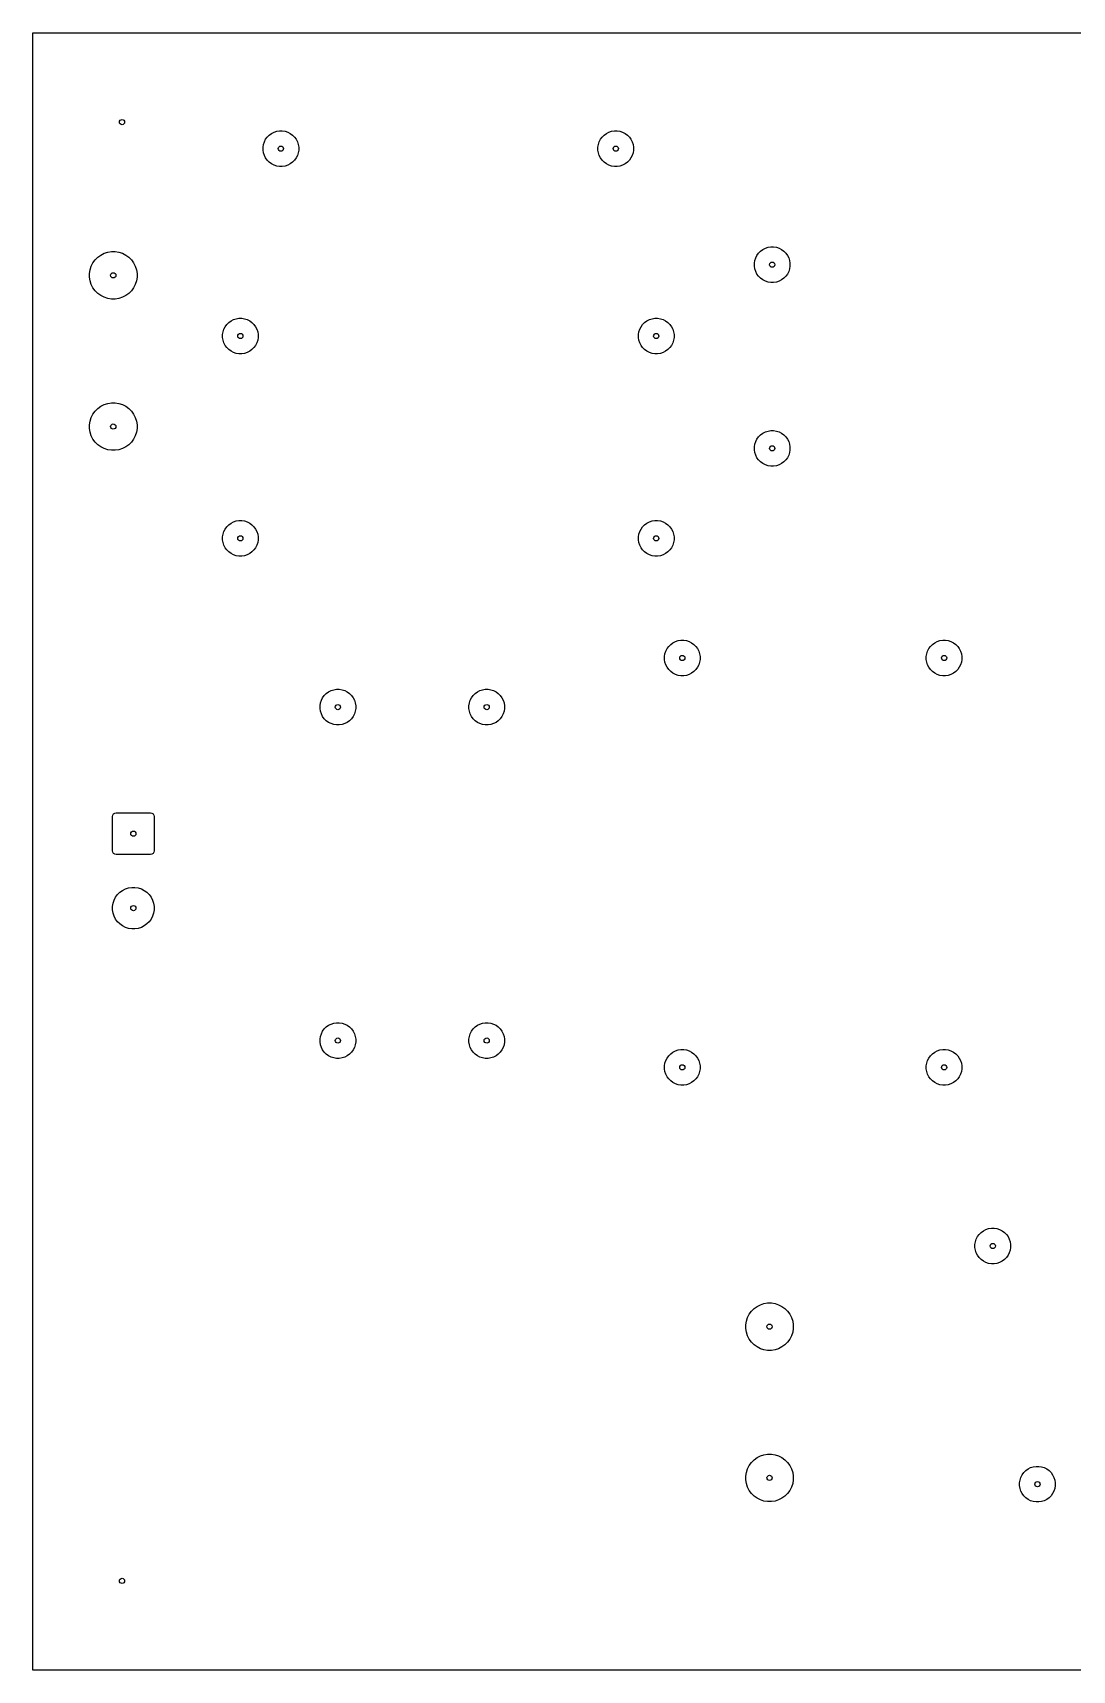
# Model space of a CAD drawing. Header units: millimetres. Extents: x 61 to 206, y -146 to -36.
# Drawn here: x 61 to 130.8, y -145.5 to -35.5 of the extents above; entities that cross this region are included whole.
import ezdxf

# ---------------------------------------------------------------- set-up
doc = ezdxf.new("R2010")
doc.units = ezdxf.units.MM
doc.layers.add('Edge.Cuts', color=40, linetype='CONTINUOUS', true_color=0xfabd2f)
doc.layers.add('F.Cu', color=52, linetype='CONTINUOUS', true_color=0xb8bb26)

msp = doc.modelspace()

# ---------------------------------------------------------------- linework, layer by layer
at = {"layer": 'Edge.Cuts', "linetype": 'CONTINUOUS'}
for p, q in [((61, -35.5), (205.5, -35.5)), ((61, -145.5), (61, -35.5)), ((205.5, -145.5), (61, -145.5))]:
    msp.add_line(p, q, dxfattribs=at)
at = {"layer": 'Edge.Cuts'}
for centre in [(67, -41.5), (77.67, -43.285), (100.17, -43.285), (66.41, -51.794999), (110.68, -51.079999), (74.95, -55.874999), (102.89, -55.874999), (66.41, -61.954999), (110.68, -63.42), (74.95, -69.465), (102.89, -69.465), (104.64, -77.5), (122.23, -77.5), (81.5, -80.8), (91.5, -80.8), (67.759999, -89.305), (67.759999, -94.305), (81.5, -103.2), (91.5, -103.2), (104.64, -105), (122.23, -105), (125.5, -117), (110.5, -122.42), (110.5, -132.58), (128.5, -133), (67, -139.5)]:
    msp.add_circle(centre, 0.175, dxfattribs=at)
at = {"layer": 'F.Cu', "linetype": 'CONTINUOUS'}
for p, q in [((76.503156, -43.004866), (76.561345, -42.82578)), ((76.561345, -42.82578), (76.646832, -42.658002)), ((76.646832, -42.658002), (76.757513, -42.505662)), ((76.757513, -42.505662), (76.890662, -42.372513)), ((76.890662, -42.372513), (77.043002, -42.261832)), ((77.043002, -42.261832), (77.21078, -42.176345)), ((77.21078, -42.176345), (77.389866, -42.118156)), ((77.389866, -42.118156), (77.575849, -42.088699)), ((77.575849, -42.088699), (77.764151, -42.088699)), ((77.764151, -42.088699), (77.950134, -42.118156)), ((77.950134, -42.118156), (78.12922, -42.176345)), ((78.12922, -42.176345), (78.296998, -42.261832)), ((78.296998, -42.261832), (78.449338, -42.372513)), ((78.449338, -42.372513), (78.582487, -42.505662)), ((78.582487, -42.505662), (78.693168, -42.658002)), ((78.693168, -42.658002), (78.778655, -42.82578)), ((78.778655, -42.82578), (78.836844, -43.004866)), ((99.003156, -43.004866), (99.061345, -42.82578)), ((99.061345, -42.82578), (99.146832, -42.658002)), ((99.146832, -42.658002), (99.257513, -42.505662)), ((99.257513, -42.505662), (99.390662, -42.372513)), ((99.390662, -42.372513), (99.543002, -42.261832)), ((99.543002, -42.261832), (99.71078, -42.176345)), ((99.71078, -42.176345), (99.889866, -42.118156)), ((99.889866, -42.118156), (100.075849, -42.088699)), ((100.075849, -42.088699), (100.264151, -42.088699)), ((100.264151, -42.088699), (100.450134, -42.118156)), ((100.450134, -42.118156), (100.62922, -42.176345)), ((100.62922, -42.176345), (100.796998, -42.261832)), ((100.796998, -42.261832), (100.949338, -42.372513)), ((100.949338, -42.372513), (101.082487, -42.505662)), ((101.082487, -42.505662), (101.193168, -42.658002)), ((101.193168, -42.658002), (101.278655, -42.82578)), ((101.278655, -42.82578), (101.336844, -43.004866)), ((76.473699, -43.190849), (76.503156, -43.004866)), ((76.473699, -43.379151), (76.473699, -43.190849)), ((76.503156, -43.565134), (76.473699, -43.379151)), ((76.561345, -43.74422), (76.503156, -43.565134)), ((76.646832, -43.911998), (76.561345, -43.74422)), ((76.757513, -44.064338), (76.646832, -43.911998)), ((78.693168, -43.911998), (78.582487, -44.064338)), ((78.778655, -43.74422), (78.693168, -43.911998)), ((78.836844, -43.565134), (78.778655, -43.74422)), ((78.836844, -43.004866), (78.866301, -43.190849)), ((78.866301, -43.379151), (78.836844, -43.565134)), ((78.866301, -43.190849), (78.866301, -43.379151)), ((98.973699, -43.190849), (99.003156, -43.004866)), ((98.973699, -43.379151), (98.973699, -43.190849)), ((99.003156, -43.565134), (98.973699, -43.379151)), ((99.061345, -43.74422), (99.003156, -43.565134)), ((99.146832, -43.911998), (99.061345, -43.74422)), ((99.257513, -44.064338), (99.146832, -43.911998)), ((101.193168, -43.911998), (101.082487, -44.064338)), ((101.278655, -43.74422), (101.193168, -43.911998)), ((101.336844, -43.565134), (101.278655, -43.74422)), ((101.336844, -43.004866), (101.366301, -43.190849)), ((101.366301, -43.379151), (101.336844, -43.565134)), ((101.366301, -43.190849), (101.366301, -43.379151)), ((76.890662, -44.197487), (76.757513, -44.064338)), ((77.043002, -44.308168), (76.890662, -44.197487)), ((77.21078, -44.393655), (77.043002, -44.308168)), ((77.389866, -44.451844), (77.21078, -44.393655)), ((77.575849, -44.481301), (77.389866, -44.451844)), ((77.764151, -44.481301), (77.575849, -44.481301)), ((77.950134, -44.451844), (77.764151, -44.481301)), ((78.12922, -44.393655), (77.950134, -44.451844)), ((78.296998, -44.308168), (78.12922, -44.393655)), ((78.449338, -44.197487), (78.296998, -44.308168)), ((78.582487, -44.064338), (78.449338, -44.197487)), ((99.390662, -44.197487), (99.257513, -44.064338)), ((99.543002, -44.308168), (99.390662, -44.197487)), ((99.71078, -44.393655), (99.543002, -44.308168)), ((99.889866, -44.451844), (99.71078, -44.393655)), ((100.075849, -44.481301), (99.889866, -44.451844)), ((100.264151, -44.481301), (100.075849, -44.481301)), ((100.450134, -44.451844), (100.264151, -44.481301)), ((100.62922, -44.393655), (100.450134, -44.451844)), ((100.796998, -44.308168), (100.62922, -44.393655)), ((100.949338, -44.197487), (100.796998, -44.308168)), ((101.082487, -44.064338), (100.949338, -44.197487)), ((65.19335, -50.755882), (65.370883, -50.578349)), ((65.370883, -50.578349), (65.574002, -50.430775)), ((65.574002, -50.430775), (65.797707, -50.316792)), ((65.797707, -50.316792), (66.036487, -50.239207)), ((66.036487, -50.239207), (66.284465, -50.199931)), ((66.284465, -50.199931), (66.535535, -50.199931)), ((66.535535, -50.199931), (66.783513, -50.239207)), ((66.783513, -50.239207), (67.022293, -50.316792)), ((67.022293, -50.316792), (67.245998, -50.430775)), ((67.245998, -50.430775), (67.449117, -50.578349)), ((67.449117, -50.578349), (67.62665, -50.755882)), ((109.571345, -50.620779), (109.656832, -50.453001)), ((109.656832, -50.453001), (109.767513, -50.300661)), ((109.767513, -50.300661), (109.900662, -50.167512)), ((109.900662, -50.167512), (110.053002, -50.056831)), ((110.053002, -50.056831), (110.22078, -49.971344)), ((110.22078, -49.971344), (110.399866, -49.913155)), ((110.399866, -49.913155), (110.585849, -49.883698)), ((110.585849, -49.883698), (110.774151, -49.883698)), ((110.774151, -49.883698), (110.960134, -49.913155)), ((110.960134, -49.913155), (111.13922, -49.971344)), ((111.13922, -49.971344), (111.306998, -50.056831)), ((111.306998, -50.056831), (111.459338, -50.167512)), ((111.459338, -50.167512), (111.592487, -50.300661)), ((111.592487, -50.300661), (111.703168, -50.453001)), ((111.703168, -50.453001), (111.788655, -50.620779)), ((64.814932, -51.669464), (64.854208, -51.421486)), ((64.814932, -51.920534), (64.814932, -51.669464)), ((64.854208, -51.421486), (64.931793, -51.182706)), ((64.931793, -51.182706), (65.045776, -50.959001)), ((65.045776, -50.959001), (65.19335, -50.755882)), ((67.62665, -50.755882), (67.774224, -50.959001)), ((67.774224, -50.959001), (67.888207, -51.182706)), ((67.888207, -51.182706), (67.965792, -51.421486)), ((67.965792, -51.421486), (68.005068, -51.669464)), ((68.005068, -51.669464), (68.005068, -51.920534)), ((109.483699, -50.985848), (109.513156, -50.799865)), ((109.483699, -51.17415), (109.483699, -50.985848)), ((109.513156, -51.360133), (109.483699, -51.17415)), ((109.513156, -50.799865), (109.571345, -50.620779)), ((109.571345, -51.539219), (109.513156, -51.360133)), ((109.656832, -51.706997), (109.571345, -51.539219)), ((111.788655, -51.539219), (111.703168, -51.706997)), ((111.788655, -50.620779), (111.846844, -50.799865)), ((111.846844, -51.360133), (111.788655, -51.539219)), ((111.846844, -50.799865), (111.876301, -50.985848)), ((111.876301, -51.17415), (111.846844, -51.360133)), ((111.876301, -50.985848), (111.876301, -51.17415)), ((64.854208, -52.168512), (64.814932, -51.920534)), ((64.931793, -52.407292), (64.854208, -52.168512)), ((65.045776, -52.630997), (64.931793, -52.407292)), ((65.19335, -52.834116), (65.045776, -52.630997)), ((67.774224, -52.630997), (67.62665, -52.834116)), ((67.888207, -52.407292), (67.774224, -52.630997)), ((67.965792, -52.168512), (67.888207, -52.407292)), ((68.005068, -51.920534), (67.965792, -52.168512)), ((109.767513, -51.859337), (109.656832, -51.706997)), ((109.900662, -51.992486), (109.767513, -51.859337)), ((110.053002, -52.103167), (109.900662, -51.992486)), ((110.22078, -52.188654), (110.053002, -52.103167)), ((110.399866, -52.246843), (110.22078, -52.188654)), ((110.585849, -52.2763), (110.399866, -52.246843)), ((110.774151, -52.2763), (110.585849, -52.2763)), ((110.960134, -52.246843), (110.774151, -52.2763)), ((111.13922, -52.188654), (110.960134, -52.246843)), ((111.306998, -52.103167), (111.13922, -52.188654)), ((111.459338, -51.992486), (111.306998, -52.103167)), ((111.592487, -51.859337), (111.459338, -51.992486)), ((111.703168, -51.706997), (111.592487, -51.859337)), ((65.370883, -53.011649), (65.19335, -52.834116)), ((65.574002, -53.159223), (65.370883, -53.011649)), ((65.797707, -53.273206), (65.574002, -53.159223)), ((66.036487, -53.350791), (65.797707, -53.273206)), ((66.284465, -53.390067), (66.036487, -53.350791)), ((66.535535, -53.390067), (66.284465, -53.390067)), ((66.783513, -53.350791), (66.535535, -53.390067)), ((67.022293, -53.273206), (66.783513, -53.350791)), ((67.245998, -53.159223), (67.022293, -53.273206)), ((67.449117, -53.011649), (67.245998, -53.159223)), ((67.62665, -52.834116), (67.449117, -53.011649)), ((74.037513, -55.095661), (74.170662, -54.962512)), ((74.170662, -54.962512), (74.323002, -54.851831)), ((74.323002, -54.851831), (74.49078, -54.766344)), ((74.49078, -54.766344), (74.669866, -54.708155)), ((74.669866, -54.708155), (74.855849, -54.678698)), ((74.855849, -54.678698), (75.044151, -54.678698)), ((75.044151, -54.678698), (75.230134, -54.708155)), ((75.230134, -54.708155), (75.40922, -54.766344)), ((75.40922, -54.766344), (75.576998, -54.851831)), ((75.576998, -54.851831), (75.729338, -54.962512)), ((75.729338, -54.962512), (75.862487, -55.095661)), ((101.977513, -55.095661), (102.110662, -54.962512)), ((102.110662, -54.962512), (102.263002, -54.851831)), ((102.263002, -54.851831), (102.43078, -54.766344)), ((102.43078, -54.766344), (102.609866, -54.708155)), ((102.609866, -54.708155), (102.795849, -54.678698)), ((102.795849, -54.678698), (102.984151, -54.678698)), ((102.984151, -54.678698), (103.170134, -54.708155)), ((103.170134, -54.708155), (103.34922, -54.766344)), ((103.34922, -54.766344), (103.516998, -54.851831)), ((103.516998, -54.851831), (103.669338, -54.962512)), ((103.669338, -54.962512), (103.802487, -55.095661)), ((73.753699, -55.780848), (73.783156, -55.594865)), ((73.753699, -55.96915), (73.753699, -55.780848)), ((73.783156, -56.155133), (73.753699, -55.96915)), ((73.783156, -55.594865), (73.841345, -55.415779)), ((73.841345, -55.415779), (73.926832, -55.248001)), ((73.926832, -55.248001), (74.037513, -55.095661)), ((75.862487, -55.095661), (75.973168, -55.248001)), ((75.973168, -55.248001), (76.058655, -55.415779)), ((76.058655, -55.415779), (76.116844, -55.594865)), ((76.116844, -55.594865), (76.146301, -55.780848)), ((76.146301, -55.96915), (76.116844, -56.155133)), ((76.146301, -55.780848), (76.146301, -55.96915)), ((101.693699, -55.780848), (101.723156, -55.594865)), ((101.693699, -55.96915), (101.693699, -55.780848)), ((101.723156, -56.155133), (101.693699, -55.96915)), ((101.723156, -55.594865), (101.781345, -55.415779)), ((101.781345, -55.415779), (101.866832, -55.248001)), ((101.866832, -55.248001), (101.977513, -55.095661)), ((103.802487, -55.095661), (103.913168, -55.248001)), ((103.913168, -55.248001), (103.998655, -55.415779)), ((103.998655, -55.415779), (104.056844, -55.594865)), ((104.056844, -55.594865), (104.086301, -55.780848)), ((104.086301, -55.96915), (104.056844, -56.155133)), ((104.086301, -55.780848), (104.086301, -55.96915)), ((73.841345, -56.334219), (73.783156, -56.155133)), ((73.926832, -56.501997), (73.841345, -56.334219)), ((74.037513, -56.654337), (73.926832, -56.501997)), ((74.170662, -56.787486), (74.037513, -56.654337)), ((74.323002, -56.898167), (74.170662, -56.787486)), ((74.49078, -56.983654), (74.323002, -56.898167)), ((74.669866, -57.041843), (74.49078, -56.983654)), ((74.855849, -57.0713), (74.669866, -57.041843)), ((75.044151, -57.0713), (74.855849, -57.0713)), ((75.230134, -57.041843), (75.044151, -57.0713)), ((75.40922, -56.983654), (75.230134, -57.041843)), ((75.576998, -56.898167), (75.40922, -56.983654)), ((75.729338, -56.787486), (75.576998, -56.898167)), ((75.862487, -56.654337), (75.729338, -56.787486)), ((75.973168, -56.501997), (75.862487, -56.654337)), ((76.058655, -56.334219), (75.973168, -56.501997)), ((76.116844, -56.155133), (76.058655, -56.334219)), ((101.781345, -56.334219), (101.723156, -56.155133)), ((101.866832, -56.501997), (101.781345, -56.334219)), ((101.977513, -56.654337), (101.866832, -56.501997)), ((102.110662, -56.787486), (101.977513, -56.654337)), ((102.263002, -56.898167), (102.110662, -56.787486)), ((102.43078, -56.983654), (102.263002, -56.898167)), ((102.609866, -57.041843), (102.43078, -56.983654)), ((102.795849, -57.0713), (102.609866, -57.041843)), ((102.984151, -57.0713), (102.795849, -57.0713)), ((103.170134, -57.041843), (102.984151, -57.0713)), ((103.34922, -56.983654), (103.170134, -57.041843)), ((103.516998, -56.898167), (103.34922, -56.983654)), ((103.669338, -56.787486), (103.516998, -56.898167)), ((103.802487, -56.654337), (103.669338, -56.787486)), ((103.913168, -56.501997), (103.802487, -56.654337)), ((103.998655, -56.334219), (103.913168, -56.501997)), ((104.056844, -56.155133), (103.998655, -56.334219)), ((65.574002, -60.590775), (65.797707, -60.476792)), ((65.797707, -60.476792), (66.036487, -60.399207)), ((66.036487, -60.399207), (66.284465, -60.359931)), ((66.284465, -60.359931), (66.535535, -60.359931)), ((66.535535, -60.359931), (66.783513, -60.399207)), ((66.783513, -60.399207), (67.022293, -60.476792)), ((67.022293, -60.476792), (67.245998, -60.590775)), ((64.814932, -61.829464), (64.854208, -61.581486)), ((64.854208, -61.581486), (64.931793, -61.342706)), ((64.931793, -61.342706), (65.045776, -61.119001)), ((65.045776, -61.119001), (65.19335, -60.915882)), ((65.19335, -60.915882), (65.370883, -60.738349)), ((65.370883, -60.738349), (65.574002, -60.590775)), ((67.245998, -60.590775), (67.449117, -60.738349)), ((67.449117, -60.738349), (67.62665, -60.915882)), ((67.62665, -60.915882), (67.774224, -61.119001)), ((67.774224, -61.119001), (67.888207, -61.342706)), ((67.888207, -61.342706), (67.965792, -61.581486)), ((67.965792, -61.581486), (68.005068, -61.829464)), ((64.814932, -62.080534), (64.814932, -61.829464)), ((64.854208, -62.328512), (64.814932, -62.080534)), ((64.931793, -62.567292), (64.854208, -62.328512)), ((65.045776, -62.790997), (64.931793, -62.567292)), ((67.888207, -62.567292), (67.774224, -62.790997)), ((67.965792, -62.328512), (67.888207, -62.567292)), ((68.005068, -62.080534), (67.965792, -62.328512)), ((68.005068, -61.829464), (68.005068, -62.080534)), ((109.656832, -62.793002), (109.767513, -62.640662)), ((109.767513, -62.640662), (109.900662, -62.507513)), ((109.900662, -62.507513), (110.053002, -62.396832)), ((110.053002, -62.396832), (110.22078, -62.311345)), ((110.22078, -62.311345), (110.399866, -62.253156)), ((110.399866, -62.253156), (110.585849, -62.223699)), ((110.585849, -62.223699), (110.774151, -62.223699)), ((110.774151, -62.223699), (110.960134, -62.253156)), ((110.960134, -62.253156), (111.13922, -62.311345)), ((111.13922, -62.311345), (111.306998, -62.396832)), ((111.306998, -62.396832), (111.459338, -62.507513)), ((111.459338, -62.507513), (111.592487, -62.640662)), ((111.592487, -62.640662), (111.703168, -62.793002)), ((65.19335, -62.994116), (65.045776, -62.790997)), ((65.370883, -63.171649), (65.19335, -62.994116)), ((65.574002, -63.319223), (65.370883, -63.171649)), ((65.797707, -63.433206), (65.574002, -63.319223)), ((66.036487, -63.510791), (65.797707, -63.433206)), ((66.284465, -63.550067), (66.036487, -63.510791)), ((66.535535, -63.550067), (66.284465, -63.550067)), ((66.783513, -63.510791), (66.535535, -63.550067)), ((67.022293, -63.433206), (66.783513, -63.510791)), ((67.245998, -63.319223), (67.022293, -63.433206)), ((67.449117, -63.171649), (67.245998, -63.319223)), ((67.62665, -62.994116), (67.449117, -63.171649)), ((67.774224, -62.790997), (67.62665, -62.994116)), ((109.483699, -63.325849), (109.513156, -63.139866)), ((109.483699, -63.514151), (109.483699, -63.325849)), ((109.513156, -63.700134), (109.483699, -63.514151)), ((109.513156, -63.139866), (109.571345, -62.96078)), ((109.571345, -63.87922), (109.513156, -63.700134)), ((109.571345, -62.96078), (109.656832, -62.793002)), ((111.703168, -62.793002), (111.788655, -62.96078)), ((111.788655, -62.96078), (111.846844, -63.139866)), ((111.846844, -63.700134), (111.788655, -63.87922)), ((111.846844, -63.139866), (111.876301, -63.325849)), ((111.876301, -63.514151), (111.846844, -63.700134)), ((111.876301, -63.325849), (111.876301, -63.514151)), ((109.656832, -64.046998), (109.571345, -63.87922)), ((109.767513, -64.199338), (109.656832, -64.046998)), ((109.900662, -64.332487), (109.767513, -64.199338)), ((110.053002, -64.443168), (109.900662, -64.332487)), ((110.22078, -64.528655), (110.053002, -64.443168)), ((110.399866, -64.586844), (110.22078, -64.528655)), ((110.585849, -64.616301), (110.399866, -64.586844)), ((110.774151, -64.616301), (110.585849, -64.616301)), ((110.960134, -64.586844), (110.774151, -64.616301)), ((111.13922, -64.528655), (110.960134, -64.586844)), ((111.306998, -64.443168), (111.13922, -64.528655)), ((111.459338, -64.332487), (111.306998, -64.443168)), ((111.592487, -64.199338), (111.459338, -64.332487)), ((111.703168, -64.046998), (111.592487, -64.199338)), ((111.788655, -63.87922), (111.703168, -64.046998)), ((73.753699, -69.370849), (73.783156, -69.184866)), ((73.783156, -69.184866), (73.841345, -69.00578)), ((73.841345, -69.00578), (73.926832, -68.838002)), ((73.926832, -68.838002), (74.037513, -68.685662)), ((74.037513, -68.685662), (74.170662, -68.552513)), ((74.170662, -68.552513), (74.323002, -68.441832)), ((74.323002, -68.441832), (74.49078, -68.356345)), ((74.49078, -68.356345), (74.669866, -68.298156)), ((74.669866, -68.298156), (74.855849, -68.268699)), ((74.855849, -68.268699), (75.044151, -68.268699)), ((75.044151, -68.268699), (75.230134, -68.298156)), ((75.230134, -68.298156), (75.40922, -68.356345)), ((75.40922, -68.356345), (75.576998, -68.441832)), ((75.576998, -68.441832), (75.729338, -68.552513)), ((75.729338, -68.552513), (75.862487, -68.685662)), ((75.862487, -68.685662), (75.973168, -68.838002)), ((75.973168, -68.838002), (76.058655, -69.00578)), ((76.058655, -69.00578), (76.116844, -69.184866)), ((76.116844, -69.184866), (76.146301, -69.370849)), ((101.693699, -69.370849), (101.723156, -69.184866)), ((101.723156, -69.184866), (101.781345, -69.00578)), ((101.781345, -69.00578), (101.866832, -68.838002)), ((101.866832, -68.838002), (101.977513, -68.685662)), ((101.977513, -68.685662), (102.110662, -68.552513)), ((102.110662, -68.552513), (102.263002, -68.441832)), ((102.263002, -68.441832), (102.43078, -68.356345)), ((102.43078, -68.356345), (102.609866, -68.298156)), ((102.609866, -68.298156), (102.795849, -68.268699)), ((102.795849, -68.268699), (102.984151, -68.268699)), ((102.984151, -68.268699), (103.170134, -68.298156)), ((103.170134, -68.298156), (103.34922, -68.356345)), ((103.34922, -68.356345), (103.516998, -68.441832)), ((103.516998, -68.441832), (103.669338, -68.552513)), ((103.669338, -68.552513), (103.802487, -68.685662)), ((103.802487, -68.685662), (103.913168, -68.838002)), ((103.913168, -68.838002), (103.998655, -69.00578)), ((103.998655, -69.00578), (104.056844, -69.184866)), ((104.056844, -69.184866), (104.086301, -69.370849)), ((73.753699, -69.559151), (73.753699, -69.370849)), ((73.783156, -69.745134), (73.753699, -69.559151)), ((73.841345, -69.92422), (73.783156, -69.745134)), ((73.926832, -70.091998), (73.841345, -69.92422)), ((74.037513, -70.244338), (73.926832, -70.091998)), ((74.170662, -70.377487), (74.037513, -70.244338)), ((74.323002, -70.488168), (74.170662, -70.377487)), ((75.729338, -70.377487), (75.576998, -70.488168)), ((75.862487, -70.244338), (75.729338, -70.377487)), ((75.973168, -70.091998), (75.862487, -70.244338)), ((76.058655, -69.92422), (75.973168, -70.091998)), ((76.116844, -69.745134), (76.058655, -69.92422)), ((76.146301, -69.559151), (76.116844, -69.745134)), ((76.146301, -69.370849), (76.146301, -69.559151)), ((101.693699, -69.559151), (101.693699, -69.370849)), ((101.723156, -69.745134), (101.693699, -69.559151)), ((101.781345, -69.92422), (101.723156, -69.745134)), ((101.866832, -70.091998), (101.781345, -69.92422)), ((101.977513, -70.244338), (101.866832, -70.091998)), ((102.110662, -70.377487), (101.977513, -70.244338)), ((102.263002, -70.488168), (102.110662, -70.377487)), ((103.669338, -70.377487), (103.516998, -70.488168)), ((103.802487, -70.244338), (103.669338, -70.377487)), ((103.913168, -70.091998), (103.802487, -70.244338)), ((103.998655, -69.92422), (103.913168, -70.091998)), ((104.056844, -69.745134), (103.998655, -69.92422)), ((104.086301, -69.559151), (104.056844, -69.745134)), ((104.086301, -69.370849), (104.086301, -69.559151)), ((74.49078, -70.573655), (74.323002, -70.488168)), ((74.669866, -70.631844), (74.49078, -70.573655)), ((74.855849, -70.661301), (74.669866, -70.631844)), ((75.044151, -70.661301), (74.855849, -70.661301)), ((75.230134, -70.631844), (75.044151, -70.661301)), ((75.40922, -70.573655), (75.230134, -70.631844)), ((75.576998, -70.488168), (75.40922, -70.573655)), ((102.43078, -70.573655), (102.263002, -70.488168)), ((102.609866, -70.631844), (102.43078, -70.573655)), ((102.795849, -70.661301), (102.609866, -70.631844)), ((102.984151, -70.661301), (102.795849, -70.661301)), ((103.170134, -70.631844), (102.984151, -70.661301)), ((103.34922, -70.573655), (103.170134, -70.631844)), ((103.516998, -70.488168), (103.34922, -70.573655)), ((103.531345, -77.04078), (103.616832, -76.873002)), ((103.616832, -76.873002), (103.727513, -76.720662)), ((103.727513, -76.720662), (103.860662, -76.587513)), ((103.860662, -76.587513), (104.013002, -76.476832)), ((104.013002, -76.476832), (104.18078, -76.391345)), ((104.18078, -76.391345), (104.359866, -76.333156)), ((104.359866, -76.333156), (104.545849, -76.303699)), ((104.545849, -76.303699), (104.734151, -76.303699)), ((104.734151, -76.303699), (104.920134, -76.333156)), ((104.920134, -76.333156), (105.09922, -76.391345)), ((105.09922, -76.391345), (105.266998, -76.476832)), ((105.266998, -76.476832), (105.419338, -76.587513)), ((105.419338, -76.587513), (105.552487, -76.720662)), ((105.552487, -76.720662), (105.663168, -76.873002)), ((105.663168, -76.873002), (105.748655, -77.04078)), ((121.121345, -77.04078), (121.206832, -76.873002)), ((121.206832, -76.873002), (121.317513, -76.720662)), ((121.317513, -76.720662), (121.450662, -76.587513)), ((121.450662, -76.587513), (121.603002, -76.476832)), ((121.603002, -76.476832), (121.77078, -76.391345)), ((121.77078, -76.391345), (121.949866, -76.333156)), ((121.949866, -76.333156), (122.135849, -76.303699)), ((122.135849, -76.303699), (122.324151, -76.303699)), ((122.324151, -76.303699), (122.510134, -76.333156)), ((122.510134, -76.333156), (122.68922, -76.391345)), ((122.68922, -76.391345), (122.856998, -76.476832)), ((122.856998, -76.476832), (123.009338, -76.587513)), ((123.009338, -76.587513), (123.142487, -76.720662)), ((123.142487, -76.720662), (123.253168, -76.873002)), ((123.253168, -76.873002), (123.338655, -77.04078)), ((103.443699, -77.405849), (103.473156, -77.219866)), ((103.443699, -77.594151), (103.443699, -77.405849)), ((103.473156, -77.780134), (103.443699, -77.594151)), ((103.473156, -77.219866), (103.531345, -77.04078)), ((103.531345, -77.95922), (103.473156, -77.780134)), ((103.616832, -78.126998), (103.531345, -77.95922)), ((105.748655, -77.95922), (105.663168, -78.126998)), ((105.748655, -77.04078), (105.806844, -77.219866)), ((105.806844, -77.780134), (105.748655, -77.95922)), ((105.806844, -77.219866), (105.836301, -77.405849)), ((105.836301, -77.594151), (105.806844, -77.780134)), ((105.836301, -77.405849), (105.836301, -77.594151)), ((121.033699, -77.405849), (121.063156, -77.219866)), ((121.033699, -77.594151), (121.033699, -77.405849)), ((121.063156, -77.780134), (121.033699, -77.594151)), ((121.063156, -77.219866), (121.121345, -77.04078)), ((121.121345, -77.95922), (121.063156, -77.780134)), ((121.206832, -78.126998), (121.121345, -77.95922)), ((123.338655, -77.95922), (123.253168, -78.126998)), ((123.338655, -77.04078), (123.396844, -77.219866)), ((123.396844, -77.780134), (123.338655, -77.95922)), ((123.396844, -77.219866), (123.426301, -77.405849)), ((123.426301, -77.594151), (123.396844, -77.780134)), ((123.426301, -77.405849), (123.426301, -77.594151)), ((103.727513, -78.279338), (103.616832, -78.126998)), ((103.860662, -78.412487), (103.727513, -78.279338)), ((104.013002, -78.523168), (103.860662, -78.412487)), ((104.18078, -78.608655), (104.013002, -78.523168)), ((104.359866, -78.666844), (104.18078, -78.608655)), ((104.545849, -78.696301), (104.359866, -78.666844)), ((104.734151, -78.696301), (104.545849, -78.696301)), ((104.920134, -78.666844), (104.734151, -78.696301)), ((105.09922, -78.608655), (104.920134, -78.666844)), ((105.266998, -78.523168), (105.09922, -78.608655)), ((105.419338, -78.412487), (105.266998, -78.523168)), ((105.552487, -78.279338), (105.419338, -78.412487)), ((105.663168, -78.126998), (105.552487, -78.279338)), ((121.317513, -78.279338), (121.206832, -78.126998)), ((121.450662, -78.412487), (121.317513, -78.279338)), ((121.603002, -78.523168), (121.450662, -78.412487)), ((121.77078, -78.608655), (121.603002, -78.523168)), ((121.949866, -78.666844), (121.77078, -78.608655)), ((122.135849, -78.696301), (121.949866, -78.666844)), ((122.324151, -78.696301), (122.135849, -78.696301)), ((122.510134, -78.666844), (122.324151, -78.696301)), ((122.68922, -78.608655), (122.510134, -78.666844)), ((122.856998, -78.523168), (122.68922, -78.608655)), ((123.009338, -78.412487), (122.856998, -78.523168)), ((123.142487, -78.279338), (123.009338, -78.412487)), ((123.253168, -78.126998), (123.142487, -78.279338)), ((80.391345, -80.34078), (80.476832, -80.173002)), ((80.476832, -80.173002), (80.587513, -80.020662)), ((80.587513, -80.020662), (80.720662, -79.887513)), ((80.720662, -79.887513), (80.873002, -79.776832)), ((80.873002, -79.776832), (81.04078, -79.691345)), ((81.04078, -79.691345), (81.219866, -79.633156)), ((81.219866, -79.633156), (81.405849, -79.603699)), ((81.405849, -79.603699), (81.594151, -79.603699)), ((81.594151, -79.603699), (81.780134, -79.633156)), ((81.780134, -79.633156), (81.95922, -79.691345)), ((81.95922, -79.691345), (82.126998, -79.776832)), ((82.126998, -79.776832), (82.279338, -79.887513)), ((82.279338, -79.887513), (82.412487, -80.020662)), ((82.412487, -80.020662), (82.523168, -80.173002)), ((82.523168, -80.173002), (82.608655, -80.34078)), ((90.391345, -80.34078), (90.476832, -80.173002)), ((90.476832, -80.173002), (90.587513, -80.020662)), ((90.587513, -80.020662), (90.720662, -79.887513)), ((90.720662, -79.887513), (90.873002, -79.776832)), ((90.873002, -79.776832), (91.04078, -79.691345)), ((91.04078, -79.691345), (91.219866, -79.633156)), ((91.219866, -79.633156), (91.405849, -79.603699)), ((91.405849, -79.603699), (91.594151, -79.603699)), ((91.594151, -79.603699), (91.780134, -79.633156)), ((91.780134, -79.633156), (91.95922, -79.691345)), ((91.95922, -79.691345), (92.126998, -79.776832)), ((92.126998, -79.776832), (92.279338, -79.887513)), ((92.279338, -79.887513), (92.412487, -80.020662)), ((92.412487, -80.020662), (92.523168, -80.173002)), ((92.523168, -80.173002), (92.608655, -80.34078)), ((80.303699, -80.705849), (80.333156, -80.519866)), ((80.303699, -80.894151), (80.303699, -80.705849)), ((80.333156, -81.080134), (80.303699, -80.894151)), ((80.333156, -80.519866), (80.391345, -80.34078)), ((80.391345, -81.25922), (80.333156, -81.080134)), ((80.476832, -81.426998), (80.391345, -81.25922)), ((82.608655, -81.25922), (82.523168, -81.426998)), ((82.608655, -80.34078), (82.666844, -80.519866)), ((82.666844, -81.080134), (82.608655, -81.25922)), ((82.666844, -80.519866), (82.696301, -80.705849)), ((82.696301, -80.894151), (82.666844, -81.080134)), ((82.696301, -80.705849), (82.696301, -80.894151)), ((90.303699, -80.705849), (90.333156, -80.519866)), ((90.303699, -80.894151), (90.303699, -80.705849)), ((90.333156, -81.080134), (90.303699, -80.894151)), ((90.333156, -80.519866), (90.391345, -80.34078)), ((90.391345, -81.25922), (90.333156, -81.080134)), ((90.476832, -81.426998), (90.391345, -81.25922)), ((92.608655, -81.25922), (92.523168, -81.426998)), ((92.608655, -80.34078), (92.666844, -80.519866)), ((92.666844, -81.080134), (92.608655, -81.25922)), ((92.666844, -80.519866), (92.696301, -80.705849)), ((92.696301, -80.894151), (92.666844, -81.080134)), ((92.696301, -80.705849), (92.696301, -80.894151)), ((80.587513, -81.579338), (80.476832, -81.426998)), ((80.720662, -81.712487), (80.587513, -81.579338)), ((80.873002, -81.823168), (80.720662, -81.712487)), ((81.04078, -81.908655), (80.873002, -81.823168)), ((81.219866, -81.966844), (81.04078, -81.908655)), ((81.405849, -81.996301), (81.219866, -81.966844)), ((81.594151, -81.996301), (81.405849, -81.996301)), ((81.780134, -81.966844), (81.594151, -81.996301)), ((81.95922, -81.908655), (81.780134, -81.966844)), ((82.126998, -81.823168), (81.95922, -81.908655)), ((82.279338, -81.712487), (82.126998, -81.823168)), ((82.412487, -81.579338), (82.279338, -81.712487)), ((82.523168, -81.426998), (82.412487, -81.579338)), ((90.587513, -81.579338), (90.476832, -81.426998)), ((90.720662, -81.712487), (90.587513, -81.579338)), ((90.873002, -81.823168), (90.720662, -81.712487)), ((91.04078, -81.908655), (90.873002, -81.823168)), ((91.219866, -81.966844), (91.04078, -81.908655)), ((91.405849, -81.996301), (91.219866, -81.966844)), ((91.594151, -81.996301), (91.405849, -81.996301)), ((91.780134, -81.966844), (91.594151, -81.996301)), ((91.95922, -81.908655), (91.780134, -81.966844)), ((92.126998, -81.823168), (91.95922, -81.908655)), ((92.279338, -81.712487), (92.126998, -81.823168)), ((92.412487, -81.579338), (92.279338, -81.712487)), ((92.523168, -81.426998), (92.412487, -81.579338)), ((66.379029, -88.05933), (66.433223, -87.978224)), ((66.433223, -87.978224), (66.514329, -87.92403)), ((66.514329, -87.92403), (66.610001, -87.905001)), ((66.610001, -87.905001), (68.909998, -87.905)), ((68.909998, -87.905), (69.005669, -87.92403)), ((69.005669, -87.92403), (69.086775, -87.978224)), ((69.086775, -87.978224), (69.140969, -88.05933)), ((66.359999, -88.155001), (66.379029, -88.05933)), ((66.36, -90.454998), (66.359999, -88.155001)), ((69.140969, -88.05933), (69.159998, -88.155002)), ((69.159998, -88.155002), (69.159999, -90.454999)), ((66.379029, -90.55067), (66.36, -90.454998)), ((66.433223, -90.631776), (66.379029, -90.55067)), ((66.514329, -90.68597), (66.433223, -90.631776)), ((66.61, -90.705), (66.514329, -90.68597)), ((68.909997, -90.704999), (66.61, -90.705)), ((69.005669, -90.68597), (68.909997, -90.704999)), ((69.086775, -90.631776), (69.005669, -90.68597)), ((69.140969, -90.55067), (69.086775, -90.631776)), ((69.159999, -90.454999), (69.140969, -90.55067)), ((66.566303, -93.573502), (66.695431, -93.395773)), ((66.695431, -93.395773), (66.850772, -93.240432)), ((66.850772, -93.240432), (67.028501, -93.111304)), ((67.028501, -93.111304), (67.224242, -93.011569)), ((67.224242, -93.011569), (67.433175, -92.943682)), ((67.433175, -92.943682), (67.650156, -92.909316)), ((67.650156, -92.909316), (67.869842, -92.909316)), ((67.869842, -92.909316), (68.086823, -92.943682)), ((68.086823, -92.943682), (68.295756, -93.011569)), ((68.295756, -93.011569), (68.491497, -93.111304)), ((68.491497, -93.111304), (68.669226, -93.240432)), ((68.669226, -93.240432), (68.824567, -93.395773)), ((68.824567, -93.395773), (68.953695, -93.573502)), ((66.364315, -94.195157), (66.398681, -93.978176)), ((66.364315, -94.414843), (66.364315, -94.195157)), ((66.398681, -94.631824), (66.364315, -94.414843)), ((66.398681, -93.978176), (66.466568, -93.769243)), ((66.466568, -93.769243), (66.566303, -93.573502)), ((68.953695, -93.573502), (69.05343, -93.769243)), ((69.05343, -93.769243), (69.121317, -93.978176)), ((69.121317, -93.978176), (69.155683, -94.195157)), ((69.155683, -94.414843), (69.121317, -94.631824)), ((69.155683, -94.195157), (69.155683, -94.414843)), ((66.466568, -94.840757), (66.398681, -94.631824)), ((66.566303, -95.036498), (66.466568, -94.840757)), ((66.695431, -95.214227), (66.566303, -95.036498)), ((66.850772, -95.369568), (66.695431, -95.214227)), ((67.028501, -95.498696), (66.850772, -95.369568)), ((67.224242, -95.598431), (67.028501, -95.498696)), ((67.433175, -95.666318), (67.224242, -95.598431)), ((67.650156, -95.700684), (67.433175, -95.666318)), ((68.086823, -95.666318), (67.869842, -95.700684)), ((68.295756, -95.598431), (68.086823, -95.666318)), ((68.491497, -95.498696), (68.295756, -95.598431)), ((68.669226, -95.369568), (68.491497, -95.498696)), ((68.824567, -95.214227), (68.669226, -95.369568)), ((68.953695, -95.036498), (68.824567, -95.214227)), ((69.05343, -94.840757), (68.953695, -95.036498)), ((69.121317, -94.631824), (69.05343, -94.840757)), ((67.869842, -95.700684), (67.650156, -95.700684)), ((80.587513, -102.420662), (80.720662, -102.287513)), ((80.720662, -102.287513), (80.873002, -102.176832)), ((80.873002, -102.176832), (81.04078, -102.091345)), ((81.04078, -102.091345), (81.219866, -102.033156)), ((81.219866, -102.033156), (81.405849, -102.003699)), ((81.405849, -102.003699), (81.594151, -102.003699)), ((81.594151, -102.003699), (81.780134, -102.033156)), ((81.780134, -102.033156), (81.95922, -102.091345)), ((81.95922, -102.091345), (82.126998, -102.176832)), ((82.126998, -102.176832), (82.279338, -102.287513)), ((82.279338, -102.287513), (82.412487, -102.420662)), ((90.587513, -102.420662), (90.720662, -102.287513)), ((90.720662, -102.287513), (90.873002, -102.176832)), ((90.873002, -102.176832), (91.04078, -102.091345)), ((91.04078, -102.091345), (91.219866, -102.033156)), ((91.219866, -102.033156), (91.405849, -102.003699)), ((91.405849, -102.003699), (91.594151, -102.003699)), ((91.594151, -102.003699), (91.780134, -102.033156)), ((91.780134, -102.033156), (91.95922, -102.091345)), ((91.95922, -102.091345), (92.126998, -102.176832)), ((92.126998, -102.176832), (92.279338, -102.287513)), ((92.279338, -102.287513), (92.412487, -102.420662)), ((80.303699, -103.105849), (80.333156, -102.919866)), ((80.303699, -103.294151), (80.303699, -103.105849)), ((80.333156, -103.480134), (80.303699, -103.294151)), ((80.333156, -102.919866), (80.391345, -102.74078)), ((80.391345, -102.74078), (80.476832, -102.573002)), ((80.476832, -102.573002), (80.587513, -102.420662)), ((82.412487, -102.420662), (82.523168, -102.573002)), ((82.523168, -102.573002), (82.608655, -102.74078)), ((82.608655, -102.74078), (82.666844, -102.919866)), ((82.666844, -102.919866), (82.696301, -103.105849)), ((82.696301, -103.294151), (82.666844, -103.480134)), ((82.696301, -103.105849), (82.696301, -103.294151)), ((90.303699, -103.105849), (90.333156, -102.919866)), ((90.303699, -103.294151), (90.303699, -103.105849)), ((90.333156, -103.480134), (90.303699, -103.294151)), ((90.333156, -102.919866), (90.391345, -102.74078)), ((90.391345, -102.74078), (90.476832, -102.573002)), ((90.476832, -102.573002), (90.587513, -102.420662)), ((92.412487, -102.420662), (92.523168, -102.573002)), ((92.523168, -102.573002), (92.608655, -102.74078)), ((92.608655, -102.74078), (92.666844, -102.919866)), ((92.666844, -102.919866), (92.696301, -103.105849)), ((92.696301, -103.294151), (92.666844, -103.480134)), ((92.696301, -103.105849), (92.696301, -103.294151)), ((80.391345, -103.65922), (80.333156, -103.480134)), ((80.476832, -103.826998), (80.391345, -103.65922)), ((80.587513, -103.979338), (80.476832, -103.826998)), ((80.720662, -104.112487), (80.587513, -103.979338)), ((80.873002, -104.223168), (80.720662, -104.112487)), ((81.04078, -104.308655), (80.873002, -104.223168)), ((81.219866, -104.366844), (81.04078, -104.308655)), ((81.405849, -104.396301), (81.219866, -104.366844)), ((81.594151, -104.396301), (81.405849, -104.396301)), ((81.780134, -104.366844), (81.594151, -104.396301)), ((81.95922, -104.308655), (81.780134, -104.366844)), ((82.126998, -104.223168), (81.95922, -104.308655)), ((82.279338, -104.112487), (82.126998, -104.223168)), ((82.412487, -103.979338), (82.279338, -104.112487)), ((82.523168, -103.826998), (82.412487, -103.979338)), ((82.608655, -103.65922), (82.523168, -103.826998)), ((82.666844, -103.480134), (82.608655, -103.65922)), ((90.391345, -103.65922), (90.333156, -103.480134)), ((90.476832, -103.826998), (90.391345, -103.65922)), ((90.587513, -103.979338), (90.476832, -103.826998)), ((90.720662, -104.112487), (90.587513, -103.979338)), ((90.873002, -104.223168), (90.720662, -104.112487)), ((91.04078, -104.308655), (90.873002, -104.223168)), ((91.219866, -104.366844), (91.04078, -104.308655)), ((91.405849, -104.396301), (91.219866, -104.366844)), ((91.594151, -104.396301), (91.405849, -104.396301)), ((91.780134, -104.366844), (91.594151, -104.396301)), ((91.95922, -104.308655), (91.780134, -104.366844)), ((92.126998, -104.223168), (91.95922, -104.308655)), ((92.279338, -104.112487), (92.126998, -104.223168)), ((92.412487, -103.979338), (92.279338, -104.112487)), ((92.523168, -103.826998), (92.412487, -103.979338)), ((92.608655, -103.65922), (92.523168, -103.826998)), ((92.666844, -103.480134), (92.608655, -103.65922)), ((103.531345, -104.54078), (103.616832, -104.373002)), ((103.616832, -104.373002), (103.727513, -104.220662)), ((103.727513, -104.220662), (103.860662, -104.087513)), ((103.860662, -104.087513), (104.013002, -103.976832)), ((104.013002, -103.976832), (104.18078, -103.891345)), ((104.18078, -103.891345), (104.359866, -103.833156)), ((104.359866, -103.833156), (104.545849, -103.803699)), ((104.545849, -103.803699), (104.734151, -103.803699)), ((104.734151, -103.803699), (104.920134, -103.833156)), ((104.920134, -103.833156), (105.09922, -103.891345)), ((105.09922, -103.891345), (105.266998, -103.976832)), ((105.266998, -103.976832), (105.419338, -104.087513)), ((105.419338, -104.087513), (105.552487, -104.220662)), ((105.552487, -104.220662), (105.663168, -104.373002)), ((105.663168, -104.373002), (105.748655, -104.54078)), ((121.121345, -104.54078), (121.206832, -104.373002)), ((121.206832, -104.373002), (121.317513, -104.220662)), ((121.317513, -104.220662), (121.450662, -104.087513)), ((121.450662, -104.087513), (121.603002, -103.976832)), ((121.603002, -103.976832), (121.77078, -103.891345)), ((121.77078, -103.891345), (121.949866, -103.833156)), ((121.949866, -103.833156), (122.135849, -103.803699)), ((122.135849, -103.803699), (122.324151, -103.803699)), ((122.324151, -103.803699), (122.510134, -103.833156)), ((122.510134, -103.833156), (122.68922, -103.891345)), ((122.68922, -103.891345), (122.856998, -103.976832)), ((122.856998, -103.976832), (123.009338, -104.087513)), ((123.009338, -104.087513), (123.142487, -104.220662)), ((123.142487, -104.220662), (123.253168, -104.373002)), ((123.253168, -104.373002), (123.338655, -104.54078)), ((103.443699, -104.905849), (103.473156, -104.719866)), ((103.443699, -105.094151), (103.443699, -104.905849)), ((103.473156, -105.280134), (103.443699, -105.094151)), ((103.473156, -104.719866), (103.531345, -104.54078)), ((103.531345, -105.45922), (103.473156, -105.280134)), ((103.616832, -105.626998), (103.531345, -105.45922)), ((105.748655, -105.45922), (105.663168, -105.626998)), ((105.748655, -104.54078), (105.806844, -104.719866)), ((105.806844, -105.280134), (105.748655, -105.45922)), ((105.806844, -104.719866), (105.836301, -104.905849)), ((105.836301, -105.094151), (105.806844, -105.280134)), ((105.836301, -104.905849), (105.836301, -105.094151)), ((121.033699, -104.905849), (121.063156, -104.719866)), ((121.033699, -105.094151), (121.033699, -104.905849)), ((121.063156, -105.280134), (121.033699, -105.094151)), ((121.063156, -104.719866), (121.121345, -104.54078)), ((121.121345, -105.45922), (121.063156, -105.280134)), ((121.206832, -105.626998), (121.121345, -105.45922)), ((123.338655, -105.45922), (123.253168, -105.626998)), ((123.338655, -104.54078), (123.396844, -104.719866)), ((123.396844, -105.280134), (123.338655, -105.45922)), ((123.396844, -104.719866), (123.426301, -104.905849)), ((123.426301, -105.094151), (123.396844, -105.280134)), ((123.426301, -104.905849), (123.426301, -105.094151)), ((103.727513, -105.779338), (103.616832, -105.626998)), ((103.860662, -105.912487), (103.727513, -105.779338)), ((104.013002, -106.023168), (103.860662, -105.912487)), ((104.18078, -106.108655), (104.013002, -106.023168)), ((104.359866, -106.166844), (104.18078, -106.108655)), ((104.545849, -106.196301), (104.359866, -106.166844)), ((104.734151, -106.196301), (104.545849, -106.196301)), ((104.920134, -106.166844), (104.734151, -106.196301)), ((105.09922, -106.108655), (104.920134, -106.166844)), ((105.266998, -106.023168), (105.09922, -106.108655)), ((105.419338, -105.912487), (105.266998, -106.023168)), ((105.552487, -105.779338), (105.419338, -105.912487)), ((105.663168, -105.626998), (105.552487, -105.779338)), ((121.317513, -105.779338), (121.206832, -105.626998)), ((121.450662, -105.912487), (121.317513, -105.779338)), ((121.603002, -106.023168), (121.450662, -105.912487)), ((121.77078, -106.108655), (121.603002, -106.023168)), ((121.949866, -106.166844), (121.77078, -106.108655)), ((122.135849, -106.196301), (121.949866, -106.166844)), ((122.324151, -106.196301), (122.135849, -106.196301)), ((122.510134, -106.166844), (122.324151, -106.196301)), ((122.68922, -106.108655), (122.510134, -106.166844)), ((122.856998, -106.023168), (122.68922, -106.108655)), ((123.009338, -105.912487), (122.856998, -106.023168)), ((123.142487, -105.779338), (123.009338, -105.912487)), ((123.253168, -105.626998), (123.142487, -105.779338)), ((124.333156, -116.719866), (124.391345, -116.54078)), ((124.391345, -116.54078), (124.476832, -116.373002)), ((124.476832, -116.373002), (124.587513, -116.220662)), ((124.587513, -116.220662), (124.720662, -116.087513)), ((124.720662, -116.087513), (124.873002, -115.976832)), ((124.873002, -115.976832), (125.04078, -115.891345)), ((125.04078, -115.891345), (125.219866, -115.833156)), ((125.219866, -115.833156), (125.405849, -115.803699)), ((125.405849, -115.803699), (125.594151, -115.803699)), ((125.594151, -115.803699), (125.780134, -115.833156)), ((125.780134, -115.833156), (125.95922, -115.891345)), ((125.95922, -115.891345), (126.126998, -115.976832)), ((126.126998, -115.976832), (126.279338, -116.087513)), ((126.279338, -116.087513), (126.412487, -116.220662)), ((126.412487, -116.220662), (126.523168, -116.373002)), ((126.523168, -116.373002), (126.608655, -116.54078)), ((126.608655, -116.54078), (126.666844, -116.719866)), ((124.303699, -116.905849), (124.333156, -116.719866)), ((124.303699, -117.094151), (124.303699, -116.905849)), ((124.333156, -117.280134), (124.303699, -117.094151)), ((124.391345, -117.45922), (124.333156, -117.280134)), ((124.476832, -117.626998), (124.391345, -117.45922)), ((124.587513, -117.779338), (124.476832, -117.626998)), ((126.523168, -117.626998), (126.412487, -117.779338)), ((126.608655, -117.45922), (126.523168, -117.626998)), ((126.666844, -117.280134), (126.608655, -117.45922)), ((126.666844, -116.719866), (126.696301, -116.905849)), ((126.696301, -117.094151), (126.666844, -117.280134)), ((126.696301, -116.905849), (126.696301, -117.094151)), ((124.720662, -117.912487), (124.587513, -117.779338)), ((124.873002, -118.023168), (124.720662, -117.912487)), ((125.04078, -118.108655), (124.873002, -118.023168)), ((125.219866, -118.166844), (125.04078, -118.108655)), ((125.405849, -118.196301), (125.219866, -118.166844)), ((125.594151, -118.196301), (125.405849, -118.196301)), ((125.780134, -118.166844), (125.594151, -118.196301)), ((125.95922, -118.108655), (125.780134, -118.166844)), ((126.126998, -118.023168), (125.95922, -118.108655)), ((126.279338, -117.912487), (126.126998, -118.023168)), ((126.412487, -117.779338), (126.279338, -117.912487)), ((109.664002, -121.055776), (109.887707, -120.941793)), ((109.887707, -120.941793), (110.126487, -120.864208)), ((110.126487, -120.864208), (110.374465, -120.824932)), ((110.374465, -120.824932), (110.625535, -120.824932)), ((110.625535, -120.824932), (110.873513, -120.864208)), ((110.873513, -120.864208), (111.112293, -120.941793)), ((111.112293, -120.941793), (111.335998, -121.055776)), ((108.904932, -122.294465), (108.944208, -122.046487)), ((108.944208, -122.046487), (109.021793, -121.807707)), ((109.021793, -121.807707), (109.135776, -121.584002)), ((109.135776, -121.584002), (109.28335, -121.380883)), ((109.28335, -121.380883), (109.460883, -121.20335)), ((109.460883, -121.20335), (109.664002, -121.055776)), ((111.335998, -121.055776), (111.539117, -121.20335)), ((111.539117, -121.20335), (111.71665, -121.380883)), ((111.71665, -121.380883), (111.864224, -121.584002)), ((111.864224, -121.584002), (111.978207, -121.807707)), ((111.978207, -121.807707), (112.055792, -122.046487)), ((112.055792, -122.046487), (112.095068, -122.294465)), ((108.904932, -122.545535), (108.904932, -122.294465)), ((108.944208, -122.793513), (108.904932, -122.545535)), ((109.021793, -123.032293), (108.944208, -122.793513)), ((109.135776, -123.255998), (109.021793, -123.032293)), ((111.978207, -123.032293), (111.864224, -123.255998)), ((112.055792, -122.793513), (111.978207, -123.032293)), ((112.095068, -122.545535), (112.055792, -122.793513)), ((112.095068, -122.294465), (112.095068, -122.545535)), ((109.28335, -123.459117), (109.135776, -123.255998)), ((109.460883, -123.63665), (109.28335, -123.459117)), ((109.664002, -123.784224), (109.460883, -123.63665)), ((109.887707, -123.898207), (109.664002, -123.784224)), ((110.126487, -123.975792), (109.887707, -123.898207)), ((110.374465, -124.015068), (110.126487, -123.975792)), ((110.625535, -124.015068), (110.374465, -124.015068)), ((110.873513, -123.975792), (110.625535, -124.015068)), ((111.112293, -123.898207), (110.873513, -123.975792)), ((111.335998, -123.784224), (111.112293, -123.898207)), ((111.539117, -123.63665), (111.335998, -123.784224)), ((111.71665, -123.459117), (111.539117, -123.63665)), ((111.864224, -123.255998), (111.71665, -123.459117)), ((108.944208, -132.206487), (109.021793, -131.967707)), ((109.021793, -131.967707), (109.135776, -131.744002)), ((109.135776, -131.744002), (109.28335, -131.540883)), ((109.28335, -131.540883), (109.460883, -131.36335)), ((109.460883, -131.36335), (109.664002, -131.215776)), ((109.664002, -131.215776), (109.887707, -131.101793)), ((109.887707, -131.101793), (110.126487, -131.024208)), ((110.126487, -131.024208), (110.374465, -130.984932)), ((110.374465, -130.984932), (110.625535, -130.984932)), ((110.625535, -130.984932), (110.873513, -131.024208)), ((110.873513, -131.024208), (111.112293, -131.101793)), ((111.112293, -131.101793), (111.335998, -131.215776)), ((111.335998, -131.215776), (111.539117, -131.36335)), ((111.539117, -131.36335), (111.71665, -131.540883)), ((111.71665, -131.540883), (111.864224, -131.744002)), ((111.864224, -131.744002), (111.978207, -131.967707)), ((111.978207, -131.967707), (112.055792, -132.206487)), ((127.720662, -132.087513), (127.873002, -131.976832)), ((127.873002, -131.976832), (128.04078, -131.891345)), ((128.04078, -131.891345), (128.219866, -131.833156)), ((128.219866, -131.833156), (128.405849, -131.803699)), ((128.405849, -131.803699), (128.594151, -131.803699)), ((128.594151, -131.803699), (128.780134, -131.833156)), ((128.780134, -131.833156), (128.95922, -131.891345)), ((128.95922, -131.891345), (129.126998, -131.976832)), ((129.126998, -131.976832), (129.279338, -132.087513)), ((108.904932, -132.454465), (108.944208, -132.206487)), ((108.904932, -132.705535), (108.904932, -132.454465)), ((108.944208, -132.953513), (108.904932, -132.705535)), ((109.021793, -133.192293), (108.944208, -132.953513)), ((112.055792, -132.953513), (111.978207, -133.192293)), ((112.055792, -132.206487), (112.095068, -132.454465)), ((112.095068, -132.705535), (112.055792, -132.953513)), ((112.095068, -132.454465), (112.095068, -132.705535)), ((127.303699, -132.905849), (127.333156, -132.719866)), ((127.303699, -133.094151), (127.303699, -132.905849)), ((127.333156, -133.280134), (127.303699, -133.094151)), ((127.333156, -132.719866), (127.391345, -132.54078)), ((127.391345, -132.54078), (127.476832, -132.373002)), ((127.476832, -132.373002), (127.587513, -132.220662)), ((127.587513, -132.220662), (127.720662, -132.087513)), ((129.279338, -132.087513), (129.412487, -132.220662)), ((129.412487, -132.220662), (129.523168, -132.373002)), ((129.523168, -132.373002), (129.608655, -132.54078)), ((129.608655, -132.54078), (129.666844, -132.719866)), ((129.666844, -132.719866), (129.696301, -132.905849)), ((129.696301, -133.094151), (129.666844, -133.280134)), ((129.696301, -132.905849), (129.696301, -133.094151)), ((109.135776, -133.415998), (109.021793, -133.192293)), ((109.28335, -133.619117), (109.135776, -133.415998)), ((109.460883, -133.79665), (109.28335, -133.619117)), ((109.664002, -133.944224), (109.460883, -133.79665)), ((109.887707, -134.058207), (109.664002, -133.944224)), ((110.126487, -134.135792), (109.887707, -134.058207)), ((110.374465, -134.175068), (110.126487, -134.135792)), ((110.625535, -134.175068), (110.374465, -134.175068)), ((110.873513, -134.135792), (110.625535, -134.175068)), ((111.112293, -134.058207), (110.873513, -134.135792)), ((111.335998, -133.944224), (111.112293, -134.058207)), ((111.539117, -133.79665), (111.335998, -133.944224)), ((111.71665, -133.619117), (111.539117, -133.79665)), ((111.864224, -133.415998), (111.71665, -133.619117)), ((111.978207, -133.192293), (111.864224, -133.415998)), ((127.391345, -133.45922), (127.333156, -133.280134)), ((127.476832, -133.626998), (127.391345, -133.45922)), ((127.587513, -133.779338), (127.476832, -133.626998)), ((127.720662, -133.912487), (127.587513, -133.779338)), ((127.873002, -134.023168), (127.720662, -133.912487)), ((128.04078, -134.108655), (127.873002, -134.023168)), ((128.219866, -134.166844), (128.04078, -134.108655)), ((128.405849, -134.196301), (128.219866, -134.166844)), ((128.594151, -134.196301), (128.405849, -134.196301)), ((128.780134, -134.166844), (128.594151, -134.196301)), ((128.95922, -134.108655), (128.780134, -134.166844)), ((129.126998, -134.023168), (128.95922, -134.108655)), ((129.279338, -133.912487), (129.126998, -134.023168)), ((129.412487, -133.779338), (129.279338, -133.912487)), ((129.523168, -133.626998), (129.412487, -133.779338)), ((129.608655, -133.45922), (129.523168, -133.626998)), ((129.666844, -133.280134), (129.608655, -133.45922))]:
    msp.add_line(p, q, dxfattribs=at)
at = {"layer": 'F.Cu'}
for centre in [(67, -41.5), (67, -41.5), (77.67, -43.285), (77.67, -43.285), (100.17, -43.285), (100.17, -43.285), (66.41, -51.794999), (66.41, -51.794999), (110.68, -51.079999), (110.68, -51.079999), (74.95, -55.874999), (74.95, -55.874999), (102.89, -55.874999), (102.89, -55.874999), (66.41, -61.954999), (66.41, -61.954999), (110.68, -63.42), (110.68, -63.42), (74.95, -69.465), (74.95, -69.465), (102.89, -69.465), (102.89, -69.465), (104.64, -77.5), (104.64, -77.5), (122.23, -77.5), (122.23, -77.5), (81.5, -80.8), (81.5, -80.8), (91.5, -80.8), (91.5, -80.8), (67.759999, -89.305), (67.759999, -89.305), (67.759999, -94.305), (67.759999, -94.305), (81.5, -103.2), (81.5, -103.2), (91.5, -103.2), (91.5, -103.2), (104.64, -105), (104.64, -105), (122.23, -105), (122.23, -105), (125.5, -117), (125.5, -117), (110.5, -122.42), (110.5, -122.42), (110.5, -132.58), (110.5, -132.58), (128.5, -133), (128.5, -133), (67, -139.5), (67, -139.5)]:
    msp.add_circle(centre, 0.175, dxfattribs=at)

doc.saveas('drawing.dxf')
